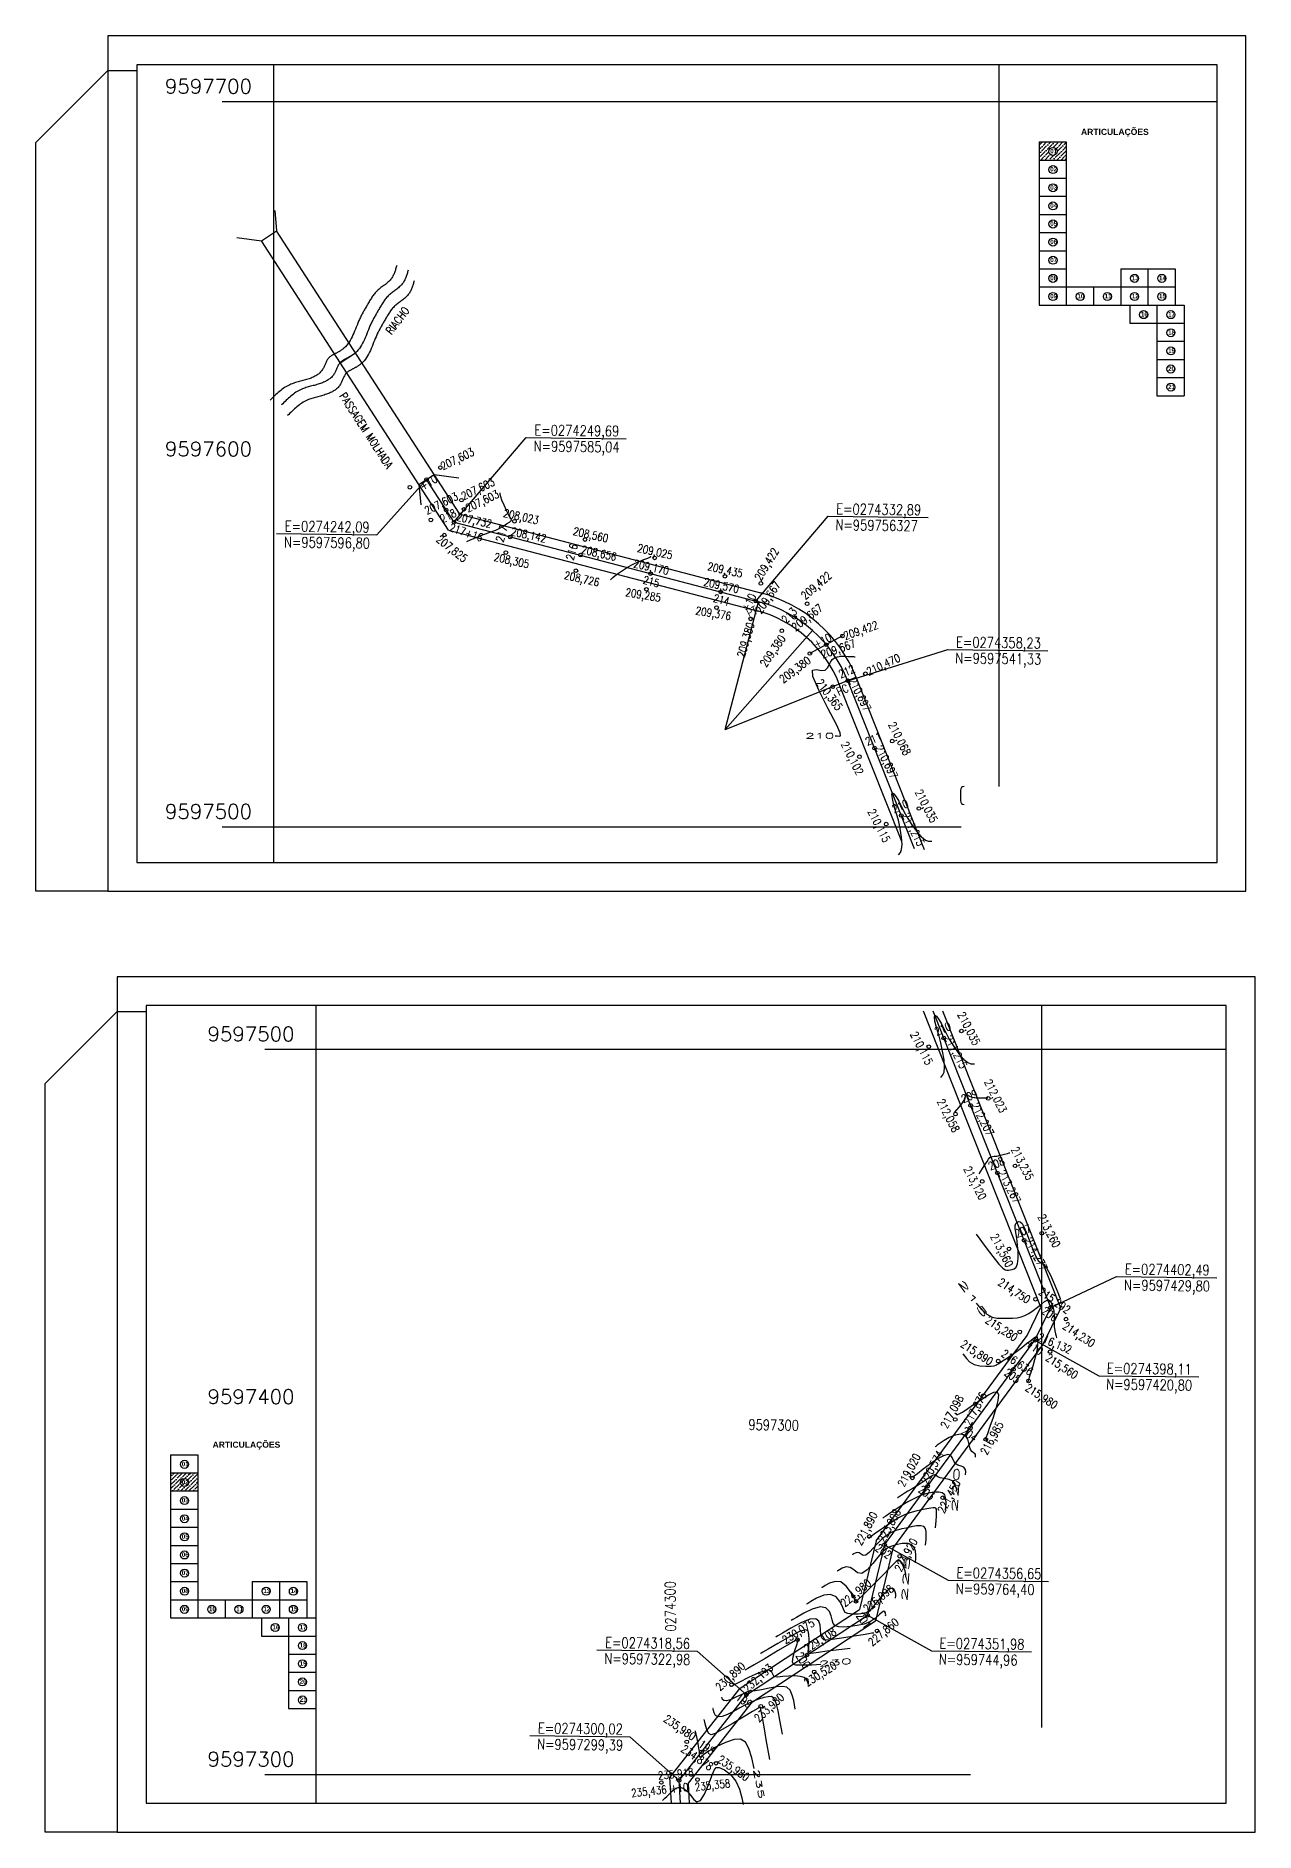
# Model space of a CAD drawing. Header units: millimetres. Extents: x 276147 to 291056, y 9594849 to 9609891.
# Drawn here: x 276147.2 to 276483.3, y 9609395.8 to 9609891.2 of the extents above; entities that cross this region are included whole.
import ezdxf
from ezdxf.enums import TextEntityAlignment as Align

# ---------------------------------------------------------------- set-up
doc = ezdxf.new("R2010")
doc.units = ezdxf.units.MM
doc.header["$LTSCALE"] = 10
doc.linetypes.add('ACAD_ISO02W100', pattern=[15, 12, -3])
doc.linetypes.add('CONTINUO', pattern=[0])
for name, color, linetype in [('2000-Top_malha_coord', 2, 'Continuous'), ('500-dim1', 6, 'Continuous'), ('CERC02', 3, 'Continuous'), ('Curvas mestras', 30, 'Continuous'), ('Curvas simples', 9, 'Continuous'), ('Curvas texto', 2, 'Continuous'), ('LINHA02', 8, 'Continuous'), ('TEXTO', 3, 'Continuous'), ('TEXTO-PAPEL', 7, 'Continuous'), ('TEXTO02', 3, 'Continuous'), ('Top_malha_coord', 8, 'Continuous')]:
    doc.layers.add(name, color=color, linetype=linetype)
doc.styles.add('r80', font='romans.shx')
doc.styles.add('ROMANS', font='romans.shx', dxfattribs={"width": 0.8, "height": 4})
doc.styles.add('SIMPLEX', font='simplex', dxfattribs={"height": 0.2})
doc.styles.add('T7', font='arial.ttf')

msp = doc.modelspace()

# ---------------------------------------------------------------- hatches: boundary and pattern name
at = {"layer": 'Top_malha_coord'}
h = msp.add_hatch(dxfattribs=at)
h.set_pattern_fill('ANSI36', color=8, scale=0.25)
h.set_pattern_definition([(45, (210983.36894, 7210202.8428), (0.42094950568, 1.5434815208), [1.984375, -0.396875, 0, -0.396875])])
h.paths.add_polyline_path([(276431.28, 9609861.97), (276423.78, 9609861.97), (276423.78, 9609856.97), (276431.28, 9609856.97)])
h.paths.add_polyline_path([(276426.5, 9609859.33, -1), (276428.72, 9609859.33, -1)], flags=16)
h = msp.add_hatch(dxfattribs=at)
h.set_pattern_fill('ANSI36', color=8, scale=0.25)
h.set_pattern_definition([(45, (15662.7059, 10875.3507), (0.420949505675, 1.54348152081), [1.984375, -0.396875, 0, -0.396875])])
h.paths.add_polyline_path([(276191.85, 9609494.9), (276184.35, 9609494.9), (276184.35, 9609489.9), (276191.85, 9609489.9)])
h.paths.add_polyline_path([(276187.07, 9609492.25, -1), (276189.29, 9609492.25, -1)], flags=0)
h.paths.add_polyline_path([(276187.04, 9609491.06), (276189.54, 9609491.06), (276189.54, 9609493.57), (276187.04, 9609493.57)], flags=24)

# ---------------------------------------------------------------- linework, layer by layer
at = {"layer": '500-dim1', "ltscale": 0.1}
for points in [[(276167.06, 9609655.31), (276480.78, 9609655.31), (276480.78, 9609891.2), (276167.06, 9609891.2)], [(276175, 9609663.25), (276472.84, 9609663.25), (276472.84, 9609883.25), (276175, 9609883.25)], [(276169.6, 9609395.83), (276483.32, 9609395.83), (276483.32, 9609631.71), (276169.6, 9609631.71)], [(276177.55, 9609403.77), (276475.38, 9609403.77), (276475.38, 9609623.77), (276177.55, 9609623.77)]]:
    msp.add_lwpolyline(points, close=True, dxfattribs=at)
for points in [[(276167.06, 9609655.31), (276147.2, 9609655.31), (276147.2, 9609861.81), (276167.06, 9609881.67), (276175, 9609881.67)], [(276169.6, 9609395.83), (276149.75, 9609395.83), (276149.75, 9609602.32), (276169.6, 9609622.18), (276177.55, 9609622.18)]]:
    msp.add_lwpolyline(points, dxfattribs=at)
at = {"layer": 'CERC02'}
msp.add_line((276402.1, 9609683.17), (276402.1, 9609680.24), dxfattribs=at)
for centre, start, end in [((276403.09, 9609683.17), 90, 180), ((276403.09, 9609680.24), 180, 270)]:
    msp.add_arc(centre, 0.99, start, end, dxfattribs=at)
at = {"layer": 'Curvas mestras', "linetype": 'CONTINUO'}
for points in [[(276367.6, 9609698.17, 210), (276368.1, 9609698.16, 210), (276368.63, 9609698.11, 210), (276369.04, 9609698.15, 210), (276368.94, 9609698.96, 210), (276367.88, 9609701.32, 210), (276365.65, 9609705.62, 210), (276363.13, 9609710.61, 210), (276361.43, 9609714.57, 210), (276361.35, 9609716.29, 210), (276362.41, 9609716.44, 210), (276363.77, 9609716.14, 210), (276364.78, 9609716.3, 210), (276365.44, 9609716.91, 210), (276365.89, 9609717.72, 210), (276366.3, 9609718.52, 210), (276366.76, 9609719.21, 210), (276367.37, 9609719.72, 210), (276368.19, 9609719.99, 210), (276369.16, 9609720.1, 210), (276370.17, 9609720.1, 210), (276371.14, 9609720.07, 210), (276371.98, 9609720.03, 210), (276372.59, 9609720, 210), (276372.93, 9609719.98, 210), (276373.05, 9609719.98, 210), (276373.07, 9609719.98, 210)], [(276406.45, 9609541.7, 215), (276407.83, 9609540.05, 215), (276409.35, 9609538.64, 215), (276410.82, 9609537.86, 215), (276412.26, 9609537.57, 215), (276413.67, 9609537.53, 215), (276415.08, 9609537.53, 215), (276416.45, 9609537.57, 215), (276417.71, 9609537.68, 215), (276418.83, 9609537.91, 215), (276419.87, 9609538.3, 215), (276420.96, 9609538.89, 215), (276422.13, 9609539.68, 215), (276423.32, 9609540.59, 215), (276424.4, 9609541.46, 215), (276425.28, 9609542.17, 215), (276425.99, 9609542.56, 215), (276426.59, 9609542.49, 215), (276427.12, 9609541.86, 215), (276427.56, 9609540.79, 215), (276427.84, 9609539.46, 215), (276427.93, 9609538.01, 215), (276427.93, 9609536.58, 215), (276427.96, 9609535.24, 215), (276428.1, 9609534.1, 215), (276428.31, 9609533.2, 215), (276428.5, 9609532.57, 215), (276428.61, 9609532.24, 215), (276428.65, 9609532.11, 215), (276428.66, 9609532.1, 215)], [(276400.82, 9609490.91, 220), (276400.66, 9609491.84, 220), (276400.09, 9609492.63, 220), (276398.97, 9609493.08, 220), (276397.64, 9609493.3, 220), (276396.49, 9609493.48, 220), (276395.83, 9609493.77, 220), (276395.53, 9609494.09, 220), (276395.34, 9609494.33, 220), (276395.05, 9609494.39, 220), (276394.62, 9609494.26, 220), (276394.02, 9609493.93, 220), (276393.26, 9609493.41, 220), (276392.33, 9609492.75, 220), (276391.24, 9609492.02, 220), (276390.01, 9609491.26, 220), (276388.74, 9609490.52, 220), (276387.55, 9609489.82, 220), (276386.54, 9609489.18, 220), (276385.74, 9609488.66, 220), (276385.2, 9609488.28, 220), (276384.9, 9609488.07, 220), (276384.8, 9609488, 220), (276384.78, 9609487.99, 220)], [(276387.04, 9609466.16, 225), (276387, 9609466.93, 225), (276386.81, 9609467.88, 225), (276386.41, 9609468.94, 225), (276385.91, 9609469.93, 225), (276385.44, 9609470.65, 225), (276385.05, 9609470.89, 225), (276384.36, 9609470.42, 225), (276382.92, 9609468.99, 225), (276380.48, 9609466.53, 225), (276377.64, 9609463.69, 225), (276375.23, 9609461.28, 225), (276373.87, 9609459.94, 225), (276373.35, 9609459.45, 225), (276373.25, 9609459.38, 225), (276373.21, 9609459.43, 225), (276373.04, 9609459.75, 225), (276372.6, 9609460.59, 225), (276371.77, 9609462.07, 225), (276370.59, 9609463.69, 225), (276369.14, 9609464.8, 225), (276367.53, 9609464.94, 225), (276365.98, 9609464.44, 225), (276364.79, 9609463.79, 225), (276364.13, 9609463.4, 225), (276363.89, 9609463.25, 225), (276363.85, 9609463.23, 225)], [(276363.58, 9609442.02, 230), (276362.41, 9609441.92, 230), (276361.13, 9609441.85, 230), (276359.88, 9609441.86, 230), (276358.71, 9609441.9, 230), (276357.63, 9609441.9, 230), (276356.7, 9609441.86, 230), (276356.03, 9609442.03, 230), (276355.77, 9609442.74, 230), (276355.98, 9609444.16, 230), (276356.46, 9609445.9, 230), (276356.95, 9609447.44, 230), (276357.24, 9609448.37, 230), (276357.35, 9609448.8, 230), (276357.36, 9609448.96, 230), (276357.26, 9609448.98, 230), (276356.62, 9609448.66, 230), (276354.9, 9609447.67, 230), (276351.84, 9609445.87, 230), (276348.24, 9609443.74, 230), (276345.18, 9609441.93, 230), (276343.47, 9609440.92, 230), (276342.84, 9609440.55, 230), (276342.75, 9609440.5, 230)], [(276345.21, 9609413.32, 235), (276344.57, 9609416.26, 235), (276343.77, 9609418.92, 235), (276342.8, 9609420.66, 235), (276341.5, 9609421.44, 235), (276339.69, 9609421.35, 235), (276337.29, 9609420.54, 235), (276334.75, 9609419.34, 235), (276332.64, 9609418.13, 235), (276331.36, 9609417.23, 235), (276330.74, 9609416.67, 235), (276330.48, 9609416.42, 235), (276330.31, 9609416.46, 235), (276330.18, 9609416.69, 235), (276330.11, 9609417.04, 235), (276330.11, 9609417.45, 235), (276330.11, 9609418.04, 235), (276330.01, 9609418.95, 235), (276329.78, 9609420.25, 235), (276329.49, 9609421.67, 235), (276329.23, 9609422.83, 235), (276329.08, 9609423.48, 235), (276329.03, 9609423.72, 235), (276329.02, 9609423.75, 235)]]:
    msp.add_polyline3d(points, dxfattribs=at)
at = {"layer": 'Curvas simples', "linetype": 'CONTINUO'}
for points in [[(276265.99, 9609751.79, 208), (276267.21, 9609752.32, 208), (276268.14, 9609752.71, 208), (276269.21, 9609753.15, 208), (276270.32, 9609753.58, 208), (276271.39, 9609753.98, 208), (276272.36, 9609754.32, 208), (276273.21, 9609754.61, 208), (276274.01, 9609754.92, 208), (276274.9, 9609755.35, 208), (276275.92, 9609755.94, 208), (276276.94, 9609756.59, 208), (276277.74, 9609757.13, 208), (276278.17, 9609757.45, 208), (276278.31, 9609757.62, 208), (276278.29, 9609757.72, 208), (276278.2, 9609757.87, 208), (276278, 9609758.25, 208), (276277.6, 9609759.03, 208), (276276.98, 9609760.31, 208), (276276.28, 9609761.81, 208), (276275.69, 9609763.17, 208), (276275.36, 9609764.11, 208), (276275.23, 9609764.68, 208), (276275.2, 9609764.98, 208), (276275.19, 9609765.13, 208), (276275.19, 9609765.19, 208), (276275.19, 9609765.2, 208)], [(276305.61, 9609741.2, 209), (276306.25, 9609741.83, 209), (276306.8, 9609742.31, 209), (276307.5, 9609742.87, 209), (276308.33, 9609743.43, 209), (276309.19, 9609743.97, 209), (276309.99, 9609744.46, 209), (276310.65, 9609744.87, 209), (276311.34, 9609745.26, 209), (276312.24, 9609745.7, 209), (276313.48, 9609746.22, 209), (276314.81, 9609746.76, 209), (276315.89, 9609747.2, 209), (276316.49, 9609747.47, 209), (276316.71, 9609747.59, 209), (276316.74, 9609747.64, 209), (276316.74, 9609747.66, 209), (276316.74, 9609747.67, 209), (276316.74, 9609747.67, 209)], [(276384.99, 9609665.35, 211), (276385.55, 9609666.01, 211), (276385.86, 9609666.78, 211), (276385.99, 9609668.15, 211), (276385.84, 9609670.2, 211), (276385.46, 9609672.59, 211), (276384.99, 9609674.87, 211), (276384.5, 9609676.68, 211), (276384.05, 9609678.14, 211), (276383.65, 9609679.49, 211), (276383.32, 9609680.85, 211), (276383.17, 9609681.97, 211), (276383.29, 9609682.5, 211), (276383.74, 9609682.2, 211), (276384.4, 9609681.3, 211), (276385.1, 9609680.1, 211), (276385.72, 9609678.87, 211), (276386.39, 9609677.51, 211), (276387.29, 9609675.87, 211), (276388.53, 9609673.88, 211), (276389.96, 9609671.87, 211), (276391.33, 9609670.28, 211), (276392.44, 9609669.41, 211), (276393.27, 9609669.11, 211), (276393.82, 9609669.08, 211), (276394.11, 9609669.09, 211), (276394.22, 9609669.09, 211), (276394.23, 9609669.09, 211)], [(276396.72, 9609603.98, 211), (276397.28, 9609604.64, 211), (276397.59, 9609605.41, 211), (276397.72, 9609606.78, 211), (276397.57, 9609608.83, 211), (276397.19, 9609611.22, 211), (276396.71, 9609613.5, 211), (276396.23, 9609615.31, 211), (276395.78, 9609616.77, 211), (276395.38, 9609618.12, 211), (276395.05, 9609619.48, 211), (276394.9, 9609620.6, 211), (276395.02, 9609621.13, 211), (276395.47, 9609620.83, 211), (276396.13, 9609619.93, 211), (276396.83, 9609618.73, 211), (276397.45, 9609617.5, 211), (276398.12, 9609616.14, 211), (276399.02, 9609614.5, 211), (276400.26, 9609612.51, 211), (276401.69, 9609610.5, 211), (276403.06, 9609608.91, 211), (276404.17, 9609608.04, 211), (276405, 9609607.74, 211), (276405.55, 9609607.71, 211), (276405.84, 9609607.72, 211), (276405.95, 9609607.72, 211), (276405.96, 9609607.72, 211)], [(276400.51, 9609594.41, 212), (276401.73, 9609595.71, 212), (276402.51, 9609596.66, 212), (276403.14, 9609597.65, 212), (276403.44, 9609598.51, 212), (276403.54, 9609599.14, 212), (276403.63, 9609599.41, 212), (276403.88, 9609599.28, 212), (276404.41, 9609598.91, 212), (276405.27, 9609598.54, 212), (276406.47, 9609598.35, 212), (276407.77, 9609598.32, 212), (276408.84, 9609598.34, 212), (276409.43, 9609598.36, 212), (276409.64, 9609598.37, 212), (276409.67, 9609598.37, 212)], [(276407.28, 9609577.36, 213), (276408.2, 9609578.82, 213), (276408.83, 9609579.83, 213), (276409.42, 9609580.76, 213), (276409.86, 9609581.45, 213), (276410.19, 9609581.87, 213), (276410.51, 9609582.1, 213), (276410.89, 9609582.17, 213), (276411.42, 9609582.2, 213), (276412.17, 9609582.28, 213), (276413.16, 9609582.48, 213), (276414.2, 9609582.75, 213), (276415.04, 9609582.98, 213), (276415.51, 9609583.12, 213), (276415.68, 9609583.16, 213), (276415.71, 9609583.17, 213)], [(276406.46, 9609560.74, 214), (276409.18, 9609557, 214), (276411, 9609554.56, 214), (276412.66, 9609552.48, 214), (276413.78, 9609551.31, 214), (276414.46, 9609550.89, 214), (276414.93, 9609550.83, 214), (276415.37, 9609550.83, 214), (276415.83, 9609550.86, 214), (276416.35, 9609550.94, 214), (276416.91, 9609551.13, 214), (276417.44, 9609551.59, 214), (276417.84, 9609552.51, 214), (276418.03, 9609554.01, 214), (276418.03, 9609555.88, 214), (276417.87, 9609557.83, 214), (276417.61, 9609559.62, 214), (276417.35, 9609561.15, 214), (276417.19, 9609562.34, 214), (276417.22, 9609563.16, 214), (276417.41, 9609563.68, 214), (276417.72, 9609564.01, 214), (276418.1, 9609564.2, 214), (276418.55, 9609564.12, 214), (276419.08, 9609563.63, 214), (276419.67, 9609562.59, 214), (276420.34, 9609561.05, 214), (276421.08, 9609559.13, 214), (276421.9, 9609556.95, 214), (276422.73, 9609554.92, 214), (276423.51, 9609553.47, 214), (276424.22, 9609552.84, 214), (276424.95, 9609552.44, 214), (276425.83, 9609551.48, 214), (276426.91, 9609549.44, 214), (276428.02, 9609546.89, 214), (276428.91, 9609544.68, 214), (276429.4, 9609543.44, 214), (276429.58, 9609542.98, 214), (276429.61, 9609542.92, 214)], [(276402.73, 9609527.73, 216), (276403.72, 9609526.4, 216), (276404.62, 9609525.54, 216), (276405.87, 9609524.81, 216), (276407.47, 9609524.4, 216), (276409.13, 9609524.28, 216), (276410.52, 9609524.32, 216), (276411.39, 9609524.42, 216), (276411.86, 9609524.56, 216), (276412.16, 9609524.74, 216), (276412.48, 9609524.95, 216), (276412.96, 9609525.26, 216), (276413.69, 9609525.75, 216), (276414.77, 9609526.46, 216), (276416.09, 9609527.36, 216), (276417.54, 9609528.39, 216), (276419, 9609529.48, 216), (276420.34, 9609530.53, 216), (276421.46, 9609531.41, 216), (276422.27, 9609532.05, 216), (276422.79, 9609532.42, 216), (276423.08, 9609532.54, 216), (276423.22, 9609532.45, 216), (276423.27, 9609532.2, 216), (276423.31, 9609531.86, 216), (276423.37, 9609531.47, 216), (276423.42, 9609530.96, 216), (276423.38, 9609530.19, 216), (276423.22, 9609529.09, 216), (276422.93, 9609527.69, 216), (276422.52, 9609526.05, 216), (276422.01, 9609524.28, 216), (276421.49, 9609522.61, 216), (276421.08, 9609521.3, 216), (276420.84, 9609520.56, 216), (276420.75, 9609520.23, 216), (276420.72, 9609520.12, 216), (276420.7, 9609520.06, 216), (276420.68, 9609520, 216), (276420.67, 9609519.96, 216), (276420.66, 9609519.94, 216), (276420.66, 9609519.93, 216), (276420.66, 9609519.93, 216)], [(276400.86, 9609511.22, 217), (276400.95, 9609511.1, 217), (276401.03, 9609511.03, 217), (276401.14, 9609510.96, 217), (276401.32, 9609510.95, 217), (276401.75, 9609511.14, 217), (276402.64, 9609511.66, 217), (276404.13, 9609512.63, 217), (276406, 9609513.89, 217), (276407.97, 9609515.22, 217), (276409.79, 9609516.4, 217), (276411.27, 9609517.16, 217), (276412.24, 9609517.24, 217), (276412.6, 9609516.44, 217), (276412.44, 9609514.85, 217), (276411.88, 9609512.67, 217), (276411.08, 9609510.13, 217), (276410.22, 9609507.64, 217), (276409.53, 9609505.69, 217), (276409.14, 9609504.6, 217), (276409, 9609504.18, 217), (276408.98, 9609504.1, 217), (276408.99, 9609504.09, 217), (276409, 9609504.08, 217), (276409, 9609504.08, 217), (276409, 9609504.08, 217), (276409.01, 9609504.07, 217), (276409.01, 9609504.07, 217), (276409.01, 9609504.07, 217), (276409.01, 9609504.07, 217), (276409.01, 9609504.07, 217)], [(276406.25, 9609499.21, 218), (276406.28, 9609499.69, 218), (276406.22, 9609500, 218), (276406.03, 9609500.26, 218), (276405.65, 9609500.45, 218), (276405.2, 9609500.77, 218), (276404.79, 9609501.49, 218), (276404.5, 9609502.76, 218), (276404.13, 9609504.18, 218), (276403.41, 9609505.26, 218), (276402.19, 9609505.59, 218), (276400.63, 9609505.3, 218), (276399.03, 9609504.65, 218), (276397.62, 9609503.86, 218), (276396.49, 9609503.1, 218), (276395.71, 9609502.51, 218), (276395.29, 9609502.18, 218), (276395.14, 9609502.06, 218), (276395.11, 9609502.04, 218)], [(276403.5, 9609494.35, 219), (276403.55, 9609495.3, 219), (276403.44, 9609495.92, 219), (276403.06, 9609496.45, 219), (276402.31, 9609496.77, 219), (276401.42, 9609497.04, 219), (276400.64, 9609497.49, 219), (276400.16, 9609498.26, 219), (276399.83, 9609499.13, 219), (276399.38, 9609499.79, 219), (276398.59, 9609499.97, 219), (276397.41, 9609499.61, 219), (276395.8, 9609498.73, 219), (276393.82, 9609497.37, 219), (276391.81, 9609495.88, 219), (276390.21, 9609494.64, 219), (276389.32, 9609493.95, 219), (276389, 9609493.7, 219), (276388.95, 9609493.66, 219)], [(276397.99, 9609484.63, 221), (276398.12, 9609486.52, 221), (276398.08, 9609487.76, 221), (276397.77, 9609488.81, 221), (276397.09, 9609489.4, 221), (276396.13, 9609489.59, 221), (276395.01, 9609489.55, 221), (276393.83, 9609489.41, 221), (276392.55, 9609489.13, 221), (276391.09, 9609488.63, 221), (276389.42, 9609487.87, 221), (276387.62, 9609486.91, 221), (276385.79, 9609485.82, 221), (276384.06, 9609484.71, 221), (276382.58, 9609483.71, 221), (276381.49, 9609482.96, 221), (276380.9, 9609482.55, 221), (276380.69, 9609482.4, 221), (276380.66, 9609482.37, 221)], [(276395.24, 9609479.77, 222), (276395.39, 9609481.7, 222), (276395.48, 9609482.98, 222), (276395.52, 9609484.12, 222), (276395.49, 9609484.84, 222), (276395.35, 9609485.19, 222), (276395.07, 9609485.29, 222), (276394.6, 9609485.26, 222), (276393.89, 9609485.13, 222), (276392.83, 9609484.93, 222), (276391.4, 9609484.67, 222), (276389.76, 9609484.33, 222), (276388.12, 9609483.89, 222), (276386.63, 9609483.32, 222), (276385.17, 9609482.57, 222), (276383.55, 9609481.57, 222), (276381.67, 9609480.33, 222), (276379.8, 9609479.03, 222), (276378.3, 9609477.96, 222), (276377.42, 9609477.29, 222), (276377.03, 9609476.97, 222), (276376.89, 9609476.87, 222), (276376.82, 9609476.86, 222), (276376.76, 9609476.89, 222), (276376.7, 9609476.93, 222), (276376.65, 9609476.94, 222), (276376.59, 9609476.92, 222), (276376.55, 9609476.9, 222), (276376.53, 9609476.88, 222), (276376.52, 9609476.88, 222), (276376.52, 9609476.88, 222)], [(276392.48, 9609474.92, 223), (276392.6, 9609476.52, 223), (276392.65, 9609477.64, 223), (276392.61, 9609478.72, 223), (276392.43, 9609479.56, 223), (276391.99, 9609480.1, 223), (276391.19, 9609480.33, 223), (276389.96, 9609480.25, 223), (276388.52, 9609479.98, 223), (276387.12, 9609479.66, 223), (276385.96, 9609479.42, 223), (276385.04, 9609479.22, 223), (276384.28, 9609479.02, 223), (276383.61, 9609478.76, 223), (276382.96, 9609478.42, 223), (276382.23, 9609477.98, 223), (276381.37, 9609477.39, 223), (276380.38, 9609476.6, 223), (276379.29, 9609475.55, 223), (276378.14, 9609474.24, 223), (276377.02, 9609473, 223), (276376.05, 9609472.22, 223), (276375.32, 9609472.15, 223), (276374.73, 9609472.51, 223), (276374.19, 9609472.88, 223), (276373.61, 9609472.94, 223), (276373.06, 9609472.76, 223), (276372.63, 9609472.53, 223), (276372.39, 9609472.39, 223), (276372.31, 9609472.34, 223), (276372.3, 9609472.33, 223)], [(276389.73, 9609470.06, 224), (276389.82, 9609471.34, 224), (276389.82, 9609472.29, 224), (276389.7, 9609473.32, 224), (276389.38, 9609474.28, 224), (276388.73, 9609475.04, 224), (276387.65, 9609475.45, 224), (276386.07, 9609475.41, 224), (276384.29, 9609475.03, 224), (276382.66, 9609474.47, 224), (276381.43, 9609473.81, 224), (276380.41, 9609472.92, 224), (276379.32, 9609471.62, 224), (276377.93, 9609469.86, 224), (276376.39, 9609468.17, 224), (276374.93, 9609467.18, 224), (276373.73, 9609467.33, 224), (276372.69, 9609468.12, 224), (276371.67, 9609468.84, 224), (276370.57, 9609468.94, 224), (276369.52, 9609468.6, 224), (276368.71, 9609468.16, 224), (276368.26, 9609467.89, 224), (276368.1, 9609467.79, 224), (276368.08, 9609467.78, 224)], [(276384.22, 9609460.34, 226), (276384.26, 9609460.97, 226), (276384.24, 9609461.47, 226), (276384.11, 9609462.09, 226), (276383.82, 9609462.73, 226), (276383.25, 9609463.07, 226), (276382.3, 9609462.72, 226), (276380.92, 9609461.45, 226), (276379.38, 9609459.69, 226), (276378.03, 9609458.04, 226), (276377.1, 9609456.96, 226), (276376.33, 9609456.38, 226), (276375.34, 9609456.1, 226), (276373.91, 9609455.96, 226), (276372.33, 9609455.94, 226), (276371.02, 9609456.08, 226), (276370.29, 9609456.41, 226), (276369.91, 9609457.03, 226), (276369.54, 9609458.03, 226), (276368.86, 9609459.38, 226), (276367.8, 9609460.68, 226), (276366.29, 9609461.38, 226), (276364.39, 9609461.13, 226), (276362.43, 9609460.3, 226), (276360.86, 9609459.41, 226), (276360, 9609458.9, 226), (276359.68, 9609458.71, 226), (276359.63, 9609458.69, 226)], [(276378.18, 9609450.71, 228), (276377.64, 9609450.64, 228), (276376.86, 9609450.52, 228), (276375.31, 9609450.27, 228), (276372.84, 9609449.86, 228), (276369.96, 9609449.39, 228), (276367.35, 9609448.99, 228), (276365.53, 9609448.78, 228), (276364.45, 9609448.88, 228), (276363.88, 9609449.39, 228), (276363.64, 9609450.35, 228), (276363.54, 9609451.6, 228), (276363.41, 9609452.9, 228), (276363.05, 9609454.01, 228), (276362.21, 9609454.64, 228), (276360.6, 9609454.52, 228), (276358.11, 9609453.5, 228), (276355.33, 9609452.02, 228), (276353.02, 9609450.67, 228), (276351.73, 9609449.91, 228), (276351.26, 9609449.63, 228), (276351.19, 9609449.59, 228)], [(276381.46, 9609455.48, 227), (276381.48, 9609455.77, 227), (276381.47, 9609456, 227), (276381.42, 9609456.29, 227), (276381.28, 9609456.58, 227), (276381, 9609456.72, 227), (276380.51, 9609456.5, 227), (276379.75, 9609455.8, 227), (276378.69, 9609454.83, 227), (276377.29, 9609453.89, 227), (276375.56, 9609453.2, 227), (276373.66, 9609452.76, 227), (276371.75, 9609452.49, 227), (276369.99, 9609452.36, 227), (276368.54, 9609452.41, 227), (276367.52, 9609452.73, 227), (276366.98, 9609453.38, 227), (276366.73, 9609454.32, 227), (276366.47, 9609455.46, 227), (276365.96, 9609456.7, 227), (276365, 9609457.66, 227), (276363.45, 9609457.95, 227), (276361.25, 9609457.31, 227), (276358.88, 9609456.16, 227), (276356.94, 9609455.04, 227), (276355.87, 9609454.41, 227), (276355.47, 9609454.17, 227), (276355.41, 9609454.14, 227)], [(276371.67, 9609446.46, 229), (276367.82, 9609445.99, 229), (276365.25, 9609445.68, 229), (276362.98, 9609445.39, 229), (276361.56, 9609445.21, 229), (276360.84, 9609445.11, 229), (276360.52, 9609445.06, 229), (276360.35, 9609445.08, 229), (276360.26, 9609445.33, 229), (276360.25, 9609446.04, 229), (276360.3, 9609447.32, 229), (276360.36, 9609448.89, 229), (276360.34, 9609450.34, 229), (276360.15, 9609451.32, 229), (276359.41, 9609451.63, 229), (276357.75, 9609451.1, 229), (276354.97, 9609449.69, 229), (276351.79, 9609447.88, 229), (276349.1, 9609446.3, 229), (276347.6, 9609445.42, 229), (276347.05, 9609445.09, 229), (276346.97, 9609445.04, 229)], [(276360.08, 9609436.67, 231), (276359.92, 9609437.43, 231), (276359.62, 9609437.95, 231), (276358.97, 9609438.43, 231), (276357.87, 9609438.76, 231), (276356.42, 9609438.91, 231), (276354.77, 9609438.87, 231), (276353.09, 9609438.69, 231), (276351.64, 9609438.58, 231), (276350.66, 9609438.83, 231), (276350.28, 9609439.55, 231), (276349.9, 9609440.31, 231), (276348.81, 9609440.5, 231), (276346.53, 9609439.74, 231), (276343.69, 9609438.43, 231), (276341.19, 9609437.17, 231), (276339.7, 9609436.41, 231), (276339.05, 9609436.09, 231), (276338.86, 9609436.01, 231), (276338.78, 9609436.02, 231), (276338.75, 9609436.05, 231), (276338.73, 9609436.08, 231), (276338.73, 9609436.1, 231), (276338.73, 9609436.11, 231), (276338.73, 9609436.11, 231)], [(276356.56, 9609429.74, 232), (276356.13, 9609432.08, 232), (276355.72, 9609433.63, 232), (276355.11, 9609434.96, 232), (276354.25, 9609435.75, 232), (276353.05, 9609436.01, 232), (276351.41, 9609435.89, 232), (276349.33, 9609435.53, 232), (276347.2, 9609435.1, 232), (276345.51, 9609434.78, 232), (276344.6, 9609434.69, 232), (276344.22, 9609434.74, 232), (276344, 9609434.76, 232), (276343.6, 9609434.62, 232), (276342.89, 9609434.29, 232), (276341.82, 9609433.77, 232), (276340.38, 9609433.08, 232), (276338.86, 9609432.43, 232), (276337.59, 9609432.04, 232), (276336.83, 9609432.08, 232), (276336.48, 9609432.39, 232), (276336.37, 9609432.73, 232), (276336.32, 9609432.93, 232), (276336.3, 9609433.01, 232), (276336.3, 9609433.02, 232)], [(276349.52, 9609415.88, 234), (276348.56, 9609421.32, 234), (276347.94, 9609424.89, 234), (276347.4, 9609427.92, 234), (276347.09, 9609429.62, 234), (276346.95, 9609430.25, 234), (276346.89, 9609430.34, 234), (276346.76, 9609430.27, 234), (276346.19, 9609429.93, 234), (276344.74, 9609429.06, 234), (276342.19, 9609427.54, 234), (276339.14, 9609425.72, 234), (276336.38, 9609424.09, 234), (276334.51, 9609423.05, 234), (276333.4, 9609422.69, 234), (276332.73, 9609422.99, 234), (276332.24, 9609423.88, 234), (276331.87, 9609425.03, 234), (276331.63, 9609426.03, 234), (276331.5, 9609426.6, 234), (276331.45, 9609426.81, 234), (276331.45, 9609426.84, 234)], [(276353.04, 9609422.81, 233), (276352.34, 9609426.73, 233), (276351.82, 9609429.3, 233), (276351.25, 9609431.5, 233), (276350.67, 9609432.74, 233), (276349.99, 9609433.18, 233), (276349.09, 9609433.15, 233), (276347.87, 9609432.91, 233), (276346.39, 9609432.5, 233), (276344.74, 9609431.87, 233), (276343, 9609431.03, 233), (276341.23, 9609430.07, 233), (276339.49, 9609429.1, 233), (276337.84, 9609428.25, 233), (276336.4, 9609427.69, 233), (276335.28, 9609427.57, 233), (276334.57, 9609428, 233), (276334.18, 9609428.71, 233), (276334, 9609429.38, 233), (276333.91, 9609429.77, 233), (276333.88, 9609429.91, 233), (276333.87, 9609429.93, 233)], [(276319.94, 9609404.57, 236), (276320.61, 9609405.14, 236), (276321.16, 9609405.64, 236), (276321.87, 9609406.33, 236), (276322.7, 9609407.17, 236), (276323.64, 9609407.9, 236), (276324.64, 9609408.23, 236), (276325.68, 9609407.95, 236), (276326.71, 9609407.15, 236), (276327.67, 9609406.03, 236), (276328.56, 9609404.85, 236), (276329.44, 9609404.14, 236), (276330.4, 9609404.5, 236), (276331.51, 9609406.29, 236), (276332.61, 9609408.86, 236), (276333.53, 9609411.32, 236), (276334.15, 9609412.93, 236), (276334.74, 9609413.66, 236), (276335.62, 9609413.64, 236), (276337.02, 9609412.97, 236), (276338.66, 9609411.72, 236), (276340.16, 9609409.9, 236), (276341.22, 9609407.62, 236), (276341.86, 9609405.31, 236), (276342.22, 9609403.47, 236)]]:
    msp.add_polyline3d(points, dxfattribs=at)
at = {"layer": 'LINHA02'}
for p, q in [((276262.46, 9609757.06), (276282.37, 9609780.45)), ((276282.37, 9609780.45), (276309.97, 9609780.11)), ((276241.15, 9609753.62), (276254.88, 9609768.84)), ((276345.68, 9609735.31), (276365.59, 9609758.71)), ((276365.59, 9609758.71), (276393.19, 9609758.36)), ((276213.55, 9609753.96), (276241.15, 9609753.62)), ((276371.02, 9609713.37), (276398.61, 9609721.97)), ((276398.61, 9609721.97), (276426.2, 9609721.63)), ((276427.01, 9609540.46), (276445.14, 9609549.06)), ((276445.14, 9609549.06), (276472.74, 9609548.72)), ((276422.63, 9609531.47), (276440.21, 9609521.7)), ((276440.21, 9609521.7), (276467.81, 9609521.35)), ((276381.17, 9609475.07), (276398.75, 9609465.3)), ((276398.75, 9609465.3), (276426.35, 9609464.95)), ((276376.5, 9609455.63), (276394.07, 9609445.85)), ((276301.87, 9609446.05), (276329.47, 9609445.71)), ((276329.47, 9609445.71), (276343.07, 9609433.65)), ((276394.07, 9609445.85), (276421.67, 9609445.51)), ((276283.34, 9609422.46), (276310.94, 9609422.12)), ((276310.94, 9609422.12), (276324.54, 9609410.06))]:
    msp.add_line(p, q, dxfattribs=at)
at = {"layer": 'TEXTO-PAPEL', "color": 4, "linetype": 'ACAD_ISO02W100'}
for p, q in [((276213.08, 9609843.02), (276213.57, 9609837.4)), ((276202.6, 9609835.56), (276209.37, 9609834.68)), ((276256.98, 9609770.2), (276213.57, 9609837.4)), ((276252.78, 9609767.49), (276209.37, 9609834.68)), ((276252.78, 9609767.49), (276253.28, 9609761.86)), ((276256.98, 9609770.2), (276263.76, 9609769.32))]:
    msp.add_line(p, q, dxfattribs=at)
at = {"layer": 'TEXTO-PAPEL', "color": 7, "linetype": 'Continuous'}
for p, q in [((276209.37, 9609834.68), (276213.57, 9609837.4)), ((276231.08, 9609801.08), (276235.28, 9609803.8)), ((276252.78, 9609767.49), (276256.98, 9609770.2)), ((276262.48, 9609757.08), (276254.88, 9609768.84)), ((276262.48, 9609757.08), (276346.41, 9609735.15)), ((276337.2, 9609699.95), (276346.41, 9609735.16)), ((276337.2, 9609699.95), (276361.32, 9609727.2)), ((276369.58, 9609725.73), (276360.6, 9609720.87)), ((276337.2, 9609699.95), (276373.35, 9609714.3)), ((276389.41, 9609667.04), (276371.02, 9609713.37)), ((276427.01, 9609540.46), (276394.58, 9609622.21)), ((276422.63, 9609531.47), (276427.01, 9609540.46)), ((276381.17, 9609475.07), (276422.63, 9609531.47)), ((276381.17, 9609475.07), (276376.5, 9609455.63)), ((276343.07, 9609433.65), (276376.5, 9609455.63)), ((276324.54, 9609410.06), (276343.07, 9609433.65)), ((276324.94, 9609403.77), (276324.54, 9609410.06))]:
    msp.add_line(p, q, dxfattribs=at)
for centre in [(276258.7, 9609772.15), (276250.3, 9609766.73), (276254.88, 9609768.84), (276260.31, 9609760.44), (276264.51, 9609763.16), (276265.23, 9609760.64), (276256.11, 9609757.73), (276262.48, 9609757.08), (276279.13, 9609757.34), (276259.8, 9609753.54), (276277.96, 9609753.03), (276298.57, 9609752.29), (276276.78, 9609748.72), (276297.32, 9609748), (276317.78, 9609747.23), (276296.07, 9609743.71), (276316.66, 9609742.9), (276337.16, 9609742.16), (276347.08, 9609740.2), (276315.53, 9609738.58), (276336, 9609737.84), (276345.68, 9609735.31), (276334.85, 9609733.53), (276344.27, 9609730.39), (276356.35, 9609730.86), (276359.83, 9609734.58), (276352.85, 9609727.13), (276369.58, 9609725.73), (276360.6, 9609720.87), (276365.1, 9609723.31), (276366.88, 9609711.71), (276371.02, 9609713.37), (276375.9, 9609715.3), (276383.28, 9609696.71), (276374.25, 9609692.4), (276378.4, 9609694.78), (276385.78, 9609676.19), (276390.65, 9609678.12), (276381.63, 9609673.81), (276402.38, 9609616.75), (276393.36, 9609612.44), (276397.51, 9609614.82), (276409.76, 9609598.16), (276400.73, 9609593.85), (276404.88, 9609596.23), (276412.26, 9609577.64), (276417.14, 9609579.57), (276408.11, 9609575.26), (276419.64, 9609559.05), (276424.51, 9609560.98), (276415.49, 9609556.67), (276422.82, 9609542.77), (276427.01, 9609540.46), (276431.19, 9609537.3), (276418.44, 9609533.78), (276422.63, 9609531.47), (276426.82, 9609528.31), (276412.52, 9609525.72), (276416.71, 9609523.42), (276420.89, 9609520.25), (276400.67, 9609509.61), (276404.87, 9609507.3), (276409.05, 9609504.14), (276388.83, 9609493.49), (276393.02, 9609491.19), (276397.2, 9609488.02), (276376.98, 9609477.38), (276381.17, 9609475.07), (276385.35, 9609471.91), (276373.3, 9609459.45), (276376.5, 9609455.63), (276357.14, 9609448.86), (276379.1, 9609451.3), (276359.79, 9609444.64), (276361.77, 9609440), (276338.99, 9609436.45), (276343.07, 9609433.65), (276347.05, 9609430.52), (276326.64, 9609420.72), (276330.72, 9609417.93), (276334.69, 9609414.79), (276319.63, 9609409.5), (276324.54, 9609410.06), (276329.6, 9609410.3)]:
    msp.add_circle(centre, 0.5, dxfattribs=at)
msp.add_arc((276337.2, 9609699.95), 36.39, 21.6433, 75.3348, dxfattribs=at)
at = {"layer": 'TEXTO-PAPEL', "color": 4, "linetype": 'ACAD_ISO02W100'}
for points in [[(276246.68, 9609827.91), (276245.07, 9609824.1), (276241.37, 9609820.99), (276238.59, 9609817.06), (276236.4, 9609813.02), (276232.13, 9609805.09), (276230.03, 9609803.73), (276227.93, 9609802.38), (276226.22, 9609799.17), (276222.52, 9609796.63), (276217.21, 9609795.01), (276211.77, 9609790.74)], [(276249.83, 9609826.62), (276248.21, 9609822.81), (276244.51, 9609819.69), (276241.74, 9609815.77), (276239.54, 9609811.73), (276235.28, 9609803.8), (276233.18, 9609802.44), (276231.08, 9609801.08), (276229.37, 9609797.88), (276225.67, 9609795.34), (276220.35, 9609793.72), (276214.92, 9609789.45)], [(276251.49, 9609823.67), (276249.87, 9609819.86), (276246.17, 9609816.74), (276243.4, 9609812.81), (276241.2, 9609808.77), (276236.94, 9609800.84), (276234.84, 9609799.49), (276232.74, 9609798.13), (276231.03, 9609794.92), (276227.33, 9609792.38), (276222.01, 9609790.76), (276216.58, 9609786.49)]]:
    msp.add_spline(points, degree=3, dxfattribs=at)
at = {"layer": 'Top_malha_coord'}
for p, q in [((276212.77, 9609663.25), (276212.77, 9609883.25)), ((276412.77, 9609684.16), (276412.77, 9609883.25)), ((276198.59, 9609873.09), (276472.84, 9609873.09)), ((276198.59, 9609673.09), (276402.29, 9609673.09)), ((276224.5, 9609403.77), (276224.5, 9609623.77)), ((276424.5, 9609424.67), (276424.5, 9609623.77)), ((276210.32, 9609611.72), (276475.38, 9609611.72)), ((276210.32, 9609411.72), (276404.83, 9609411.72))]:
    msp.add_line(p, q, dxfattribs=at)
at = {"layer": 'Top_malha_coord', "color": 7}
for p, q in [((276423.78, 9609861.97), (276423.78, 9609816.97)), ((276423.78, 9609861.97), (276431.28, 9609861.97)), ((276431.28, 9609861.97), (276431.28, 9609816.97)), ((276423.78, 9609856.97), (276431.28, 9609856.97)), ((276423.78, 9609851.97), (276431.28, 9609851.97)), ((276423.78, 9609846.97), (276431.28, 9609846.97)), ((276423.78, 9609841.97), (276431.28, 9609841.97)), ((276423.78, 9609836.97), (276431.28, 9609836.97)), ((276423.78, 9609831.97), (276431.28, 9609831.97)), ((276423.78, 9609826.97), (276431.28, 9609826.97)), ((276446.28, 9609826.97), (276446.28, 9609816.97)), ((276446.28, 9609826.97), (276461.28, 9609826.97)), ((276453.78, 9609826.97), (276453.78, 9609816.97)), ((276461.28, 9609826.97), (276461.28, 9609816.97)), ((276423.78, 9609821.97), (276461.28, 9609821.97)), ((276438.78, 9609821.97), (276438.78, 9609816.97)), ((276423.78, 9609816.97), (276463.78, 9609816.97)), ((276448.78, 9609816.97), (276448.78, 9609811.97)), ((276456.28, 9609816.97), (276456.28, 9609791.97)), ((276463.78, 9609816.97), (276463.78, 9609791.97)), ((276448.78, 9609811.97), (276463.78, 9609811.97)), ((276456.28, 9609806.97), (276463.78, 9609806.97)), ((276456.28, 9609801.97), (276463.78, 9609801.97)), ((276456.28, 9609796.97), (276463.78, 9609796.97)), ((276456.28, 9609791.97), (276463.78, 9609791.97)), ((276184.35, 9609499.9), (276184.35, 9609454.9)), ((276184.35, 9609499.9), (276191.85, 9609499.9)), ((276191.85, 9609499.9), (276191.85, 9609454.9)), ((276184.35, 9609494.9), (276191.85, 9609494.9)), ((276184.35, 9609489.9), (276191.85, 9609489.9)), ((276184.35, 9609484.9), (276191.85, 9609484.9)), ((276184.35, 9609479.9), (276191.85, 9609479.9)), ((276184.35, 9609474.9), (276191.85, 9609474.9)), ((276184.35, 9609469.9), (276191.85, 9609469.9)), ((276184.35, 9609464.9), (276191.85, 9609464.9)), ((276206.85, 9609464.9), (276206.85, 9609454.9)), ((276206.85, 9609464.9), (276221.85, 9609464.9)), ((276214.35, 9609464.9), (276214.35, 9609454.9)), ((276221.85, 9609464.9), (276221.85, 9609454.9)), ((276184.35, 9609459.9), (276221.85, 9609459.9)), ((276199.35, 9609459.9), (276199.35, 9609454.9)), ((276184.35, 9609454.9), (276224.35, 9609454.9)), ((276209.35, 9609454.9), (276209.35, 9609449.9)), ((276216.85, 9609454.9), (276216.85, 9609429.9)), ((276224.35, 9609454.9), (276224.35, 9609429.9)), ((276209.35, 9609449.9), (276224.35, 9609449.9)), ((276216.85, 9609444.9), (276224.35, 9609444.9)), ((276216.85, 9609439.9), (276224.35, 9609439.9)), ((276216.85, 9609434.9), (276224.35, 9609434.9)), ((276216.85, 9609429.9), (276224.35, 9609429.9))]:
    msp.add_line(p, q, dxfattribs=at)
at = {"layer": 'Top_malha_coord', "color": 6}
for p, q in [((276260.91, 9609754.91), (276252.78, 9609767.49)), ((276264.05, 9609759.26), (276256.98, 9609770.2)), ((276264.05, 9609759.26), (276347.72, 9609737.39)), ((276260.91, 9609754.91), (276346.41, 9609732.57)), ((276385.93, 9609669.03), (276368.7, 9609712.45)), ((276392.21, 9609666.76), (276373.35, 9609714.3)), ((276424.28, 9609540.57), (276391.89, 9609622.21)), ((276429.74, 9609540.36), (276397.27, 9609622.21)), ((276420.49, 9609532.77), (276424.28, 9609540.57)), ((276424.78, 9609530.18), (276429.74, 9609540.36)), ((276378.86, 9609476.15), (276420.49, 9609532.77)), ((276383.49, 9609474), (276424.78, 9609530.18)), ((276378.86, 9609476.15), (276374.3, 9609457.17)), ((276383.49, 9609474), (276378.7, 9609454.08)), ((276341.36, 9609435.52), (276374.3, 9609457.17)), ((276344.79, 9609431.79), (276378.7, 9609454.08)), ((276321.99, 9609410.86), (276341.36, 9609435.52)), ((276327.1, 9609409.27), (276344.79, 9609431.79)), ((276322.43, 9609403.77), (276321.99, 9609410.86)), ((276327.44, 9609403.77), (276327.1, 9609409.27))]:
    msp.add_line(p, q, dxfattribs=at)
at = {"layer": 'Top_malha_coord', "color": 7}
for centre in [(276427.61, 9609859.33), (276427.61, 9609854.33), (276427.61, 9609849.33), (276427.61, 9609844.33), (276427.61, 9609839.33), (276427.61, 9609834.33), (276427.61, 9609829.33), (276427.61, 9609824.33), (276450.11, 9609824.33), (276457.61, 9609824.33), (276427.61, 9609819.33), (276435.11, 9609819.33), (276442.61, 9609819.33), (276450.11, 9609819.33), (276457.61, 9609819.33), (276452.61, 9609814.33), (276460.11, 9609814.33), (276460.11, 9609809.33), (276460.11, 9609804.33), (276460.11, 9609799.33), (276460.11, 9609794.33), (276188.18, 9609497.25), (276188.18, 9609492.25), (276188.18, 9609487.25), (276188.18, 9609482.25), (276188.18, 9609477.25), (276188.18, 9609472.25), (276188.18, 9609467.25), (276188.18, 9609462.25), (276210.68, 9609462.25), (276218.18, 9609462.25), (276188.18, 9609457.25), (276195.68, 9609457.25), (276203.18, 9609457.25), (276210.68, 9609457.25), (276218.18, 9609457.25), (276213.18, 9609452.25), (276220.68, 9609452.25), (276220.68, 9609447.25), (276220.68, 9609442.25), (276220.68, 9609437.25), (276220.68, 9609432.25)]:
    msp.add_circle(centre, 1.11, dxfattribs=at)
at = {"layer": 'Top_malha_coord', "color": 6}
for radius in [38.89, 33.89]:
    msp.add_arc((276337.2, 9609699.95), radius, 21.6433, 75.3348, dxfattribs=at)

# ---------------------------------------------------------------- texts
at = {"style": 'ROMANS', "width": 0.8}
for s, height, rotation, p in [('E=0274249,69', 2.9046, 359.2617, (276284.66, 9609783.96)), ('N=9597585,04', 2.9046, 359.2617, (276284.45, 9609779.55)), ('E=0274332,89', 2.9046, 359.2617, (276367.88, 9609762.21)), ('E=0274242,09', 2.9046, 359.2617, (276215.84, 9609757.47)), ('N=959756327', 2.9046, 359.2617, (276367.67, 9609757.81)), ('N=9597596,80', 2.9046, 359.2617, (276215.63, 9609753.06)), ('N=9597541,33', 2.9046, 359.2617, (276400.69, 9609721.07)), ('E=0274358,23', 2.9046, 359.2617, (276400.9, 9609725.48)), ('E=0274402,49', 2.9046, 359.2617, (276447.44, 9609552.57)), ('N=9597429,80', 2.9046, 359.2617, (276447.23, 9609548.16)), ('E=0274398,11', 2.9046, 359.2617, (276442.5, 9609525.2)), ('N=9597420,80', 2.9046, 359.2617, (276442.29, 9609520.8)), ('9597300', 2.905, 359.2617, (276343.65, 9609509.64)), ('E=0274356,65', 2.9046, 359.2617, (276401.04, 9609468.8)), ('0274300', 2.905, 90.836, (276320.78, 9609451.08)), ('N=959764,40', 2.9046, 359.2617, (276400.83, 9609464.4)), ('E=0274318,56', 2.9046, 359.2617, (276304.17, 9609449.56)), ('E=0274351,98', 2.9046, 359.2617, (276396.36, 9609449.36)), ('N=9597322,98', 2.9046, 359.2617, (276303.96, 9609445.15)), ('N=959744,96', 2.9046, 359.2617, (276396.16, 9609444.95)), ('E=0274300,02', 2.9046, 359.2617, (276285.63, 9609425.97)), ('N=9597299,39', 2.9046, 359.2617, (276285.42, 9609421.56))]:
    msp.add_text(s, height=height, rotation=rotation, dxfattribs=at).set_placement(p, align=Align.TOP_LEFT)
at = {"layer": '2000-Top_malha_coord', "style": 'r80'}
for s, p in [('9597700', (276182.77, 9609874.09)), ('9597600', (276182.77, 9609774.09)), ('9597500', (276182.77, 9609674.09)), ('9597500', (276194.5, 9609612.72)), ('9597400', (276194.5, 9609512.72)), ('9597300', (276194.5, 9609412.72))]:
    msp.add_text(s, height=4, dxfattribs=at).set_placement(p, align=Align.BOTTOM_LEFT)
at = {"layer": 'Curvas texto', "style": 'SIMPLEX'}
for s, rotation, width, p, p2 in [('215', 306.2806, 3.563357, (276401.15, 9609547.66, 215), (276408.68, 9609537.4, 215)), ('220', 86.7365, 3.299405, (276401.17, 9609483.8, 220), (276401.89, 9609496.51, 220)), ('225', 86.218, 3.299405, (276387.33, 9609459.28, 225), (276388.17, 9609471.98, 225)), ('230', 5.5901, 2.382758, (276363.08, 9609441.41, 230), (276372.23, 9609442.3, 230)), ('235', 281.1994, 2.16508, (276344.99, 9609413.05, 235), (276346.61, 9609404.86, 235))]:
    msp.add_text(s, height=1.5, rotation=rotation, dxfattribs=dict(at, width=width)).set_placement(p, p2, align=Align.FIT)
at = {"layer": 'TEXTO', "style": 'SIMPLEX', "width": 2.26194}
msp.add_text('210', height=1.5, rotation=0.2685, dxfattribs=at).set_placement((276359.26, 9609697.4, 210), (276367.34, 9609697.44, 210), align=Align.FIT)
at = {"layer": 'TEXTO02', "style": 'ROMANS', "width": 0.8}
for s, height, rotation, p in [('RIACHO', 2.207, 53.0058, (276243.49, 9609809.97)), ('PASSAGEM MOLHADA', 2.2072, 302.9985, (276232.6, 9609793.12)), ('207,603', 2.207, 26.0703, (276258.48, 9609773.37)), ('+10', 2.207, 30.5488, (276252.74, 9609767.72)), ('207,603', 2.207, 26.0703, (276264.15, 9609765.1)), ('207,603', 2.207, 26.0703, (276265.36, 9609761.75)), ('207,603', 2.207, 26.0703, (276254.04, 9609761.12)), ('218', 2.207, 26.0703, (276258.33, 9609758.82)), ('208,023', 2.207, 347.5351, (276276.41, 9609760.76)), ('217+16', 2.207, 341.1118, (276261.68, 9609756.83)), ('207,732', 2.207, 347.5351, (276263.48, 9609759.75)), ('217', 2.207, 73.8097, (276273.9, 9609752.02)), ('208,142', 2.207, 347.5351, (276278.51, 9609755.7)), ('208,560', 2.207, 347.5351, (276295.61, 9609755.77)), ('207,825', 2.207, 321.514, (276258.74, 9609753.69)), ('216', 2.207, 73.8097, (276293.25, 9609747)), ('209,025', 2.207, 347.5351, (276313.32, 9609751.12)), ('208,305', 2.207, 347.5351, (276273.81, 9609748.66)), ('208,656', 2.207, 347.5351, (276297.87, 9609750.67)), ('209,170', 2.207, 347.5351, (276312.3, 9609746.82)), ('209,435', 2.207, 347.5351, (276332.67, 9609746.06)), ('209,422', 2.207, 58.8, (276345.16, 9609741.86)), ('208,726', 2.207, 347.5351, (276293.16, 9609743.63)), ('215', 2.207, 345.5695, (276314.95, 9609742.35)), ('209,570', 2.207, 347.5351, (276331.64, 9609741.76)), ('209,667', 2.207, 55.8116, (276345.33, 9609732.89)), ('209,422', 2.207, 40.6397, (276357.9, 9609737.25)), ('209,285', 2.207, 350.6526, (276309.95, 9609738.9)), ('214', 2.207, 345.5695, (276334.3, 9609737.29)), ('+10', 2.207, 63.7069, (276341.66, 9609733.24)), ('209,376', 2.207, 350.6526, (276329.3, 9609733.84)), ('PT', 2.207, 24.9339, (276342.88, 9609732.84)), ('213', 2.207, 45.5467, (276352.53, 9609730.55)), ('209,667', 2.207, 37.6513, (276355.27, 9609728.68)), ('209,380', 2.207, 73.4951, (276340.42, 9609720.23)), ('209,380', 2.207, 55.3348, (276346.64, 9609718.17)), ('+10', 2.207, 27.1236, (276361.38, 9609724.22)), ('209,422', 2.207, 19.2283, (276369.61, 9609726.67)), ('209,667', 2.207, 19.2283, (276363.39, 9609721.58)), ('209,380', 2.207, 36.9118, (276351.89, 9609714.34)), ('212', 2.207, 23.2572, (276368.22, 9609716.04)), ('210,470', 2.207, 24.9339, (276375.91, 9609716.73)), ('210,365', 2.207, 306.706, (276363.9, 9609714.09)), ('PC', 2.207, 24.9339, (276367.65, 9609711.17)), ('210,697', 2.207, 296.9826, (276373.13, 9609714.45)), ('210,068', 2.207, 296.9826, (276384.08, 9609702.27)), ('210,102', 2.207, 296.9826, (276371.03, 9609696.87)), ('211', 2.207, 23.2572, (276375.6, 9609697.45)), ('210,697', 2.207, 296.9826, (276380.51, 9609695.86)), ('210,035', 2.207, 296.9826, (276391.45, 9609683.68)), ('210,115', 2.207, 296.9826, (276378.41, 9609678.28)), ('210', 2.207, 23.2572, (276382.97, 9609678.86)), ('211,215', 2.207, 296.9826, (276387.88, 9609677.27)), ('210,035', 2.207, 296.9826, (276403.18, 9609622.31)), ('210', 2.207, 23.2572, (276394.7, 9609617.49)), ('210,115', 2.207, 296.9826, (276390.14, 9609616.91)), ('211,215', 2.207, 296.9826, (276399.61, 9609615.9)), ('212,023', 2.207, 296.9826, (276410.56, 9609603.72)), ('212,058', 2.207, 296.9826, (276397.52, 9609598.32)), ('209', 2.207, 23.2572, (276402.08, 9609598.9)), ('212,207', 2.207, 296.9826, (276406.99, 9609597.31)), ('213,235', 2.207, 296.9826, (276417.94, 9609585.13)), ('213,120', 2.207, 296.9826, (276404.89, 9609579.73)), ('208', 2.207, 23.2572, (276409.46, 9609580.31)), ('213,267', 2.207, 296.9826, (276414.37, 9609578.72)), ('207', 2.207, 23.2572, (276416.83, 9609561.72)), ('213,260', 2.207, 296.9826, (276425.31, 9609566.54)), ('213,560', 2.207, 296.9826, (276412.27, 9609561.14)), ('214,277', 2.207, 296.9826, (276421.74, 9609560.14)), ('214,750', 2.207, 326.3957, (276413.44, 9609548.75)), ('215,292', 2.207, 324.6363, (276424.69, 9609546.14)), ('215,280', 2.207, 326.3957, (276409.96, 9609538.31)), ('206', 2.207, 324.6363, (276425.5, 9609540.89)), ('216,132', 2.207, 336.7791, (276424.05, 9609533.58)), ('214,230', 2.207, 326.3957, (276431.27, 9609536.7)), ('215,890', 2.207, 326.3957, (276403.14, 9609531.7)), ('216,636', 2.207, 324.6363, (276414.39, 9609529.09)), ('+10', 2.207, 324.6363, (276421.12, 9609531.89)), ('205', 2.207, 324.6363, (276415.2, 9609523.84)), ('215,560', 2.207, 326.3957, (276426.57, 9609527.95)), ('215,980', 2.207, 326.3957, (276420.97, 9609519.65)), ('217,098', 2.207, 61.6095, (276396.46, 9609507.96)), ('217,876', 2.207, 61.6095, (276402.85, 9609508.79)), ('216,985', 2.207, 61.6095, (276407.47, 9609500.69)), ('204', 2.207, 324.6363, (276403.35, 9609507.72)), ('219,020', 2.207, 61.6095, (276384.62, 9609491.85)), ('220,574', 2.207, 61.6095, (276391, 9609492.67)), ('203', 2.207, 324.6363, (276391.5, 9609491.61)), ('221,450', 2.207, 61.6095, (276395.63, 9609484.58)), ('221,890', 2.207, 61.6095, (276372.77, 9609475.74)), ('223,808', 2.207, 61.6095, (276379.16, 9609476.56)), ('202', 2.207, 324.6363, (276379.66, 9609475.49)), ('224,920', 2.207, 61.6095, (276383.78, 9609468.46)), ('224,980', 2.207, 40.2078, (276368.78, 9609459.46)), ('226,098', 2.207, 40.2078, (276375.02, 9609457.89)), ('230,075', 2.207, 32.3329, (276352.66, 9609449.49)), ('201', 2.207, 303.2346, (276375.1, 9609456.72)), ('227,860', 2.207, 40.2078, (276376.38, 9609448.67)), ('229,108', 2.207, 32.3329, (276358.63, 9609447.09)), ('200', 2.207, 303.2346, (276358.39, 9609445.73)), ('230,890', 2.207, 42.7741, (276334.3, 9609436.22)), ('232,193', 2.207, 42.7741, (276341.95, 9609435.79)), ('230,520', 2.207, 32.3329, (276358.71, 9609437.76)), ('199', 2.207, 325.224, (276341.24, 9609434.28)), ('233,980', 2.207, 42.7741, (276345, 9609427.64)), ('235,980', 2.207, 325.3437, (276321.31, 9609428.35)), ('234,878', 2.207, 325.224, (276326.1, 9609420.08)), ('198', 2.207, 325.224, (276330.95, 9609421.36)), ('235,980', 2.207, 325.3437, (276336.12, 9609417.16)), ('235,918', 2.207, 6.1801, (276318.6, 9609412.46)), ('+10', 2.207, 6.1801, (276322.01, 9609408.85)), ('235,358', 2.207, 6.2998, (276328.74, 9609409.32)), ('235,436', 2.207, 6.1801, (276311.2, 9609407.65))]:
    msp.add_text(s, height=height, rotation=rotation, dxfattribs=at).set_placement(p, align=Align.TOP_LEFT)
at = {"layer": 'Top_malha_coord', "color": 7, "attachment_point": 1, "style": 'T7'}
for s, insert, char_height in [('{\\fArial|b1|i0|c0|p34;ARTICULAÇÕES}', (276435.34, 9609865.58), 1.6821), ('{\\fArial|b1|i0|c0|p34;01}', (276426.85, 9609860.03), 1.2169), ('{\\fArial|b1|i0|c0|p34;02}', (276426.85, 9609855.03), 1.2169), ('{\\fArial|b1|i0|c0|p34;03}', (276426.85, 9609850.03), 1.2169), ('{\\fArial|b1|i0|c0|p34;04}', (276426.85, 9609845.03), 1.2169), ('{\\fArial|b1|i0|c0|p34;05}', (276426.85, 9609840.03), 1.2169), ('{\\fArial|b1|i0|c0|p34;06}', (276426.85, 9609835.03), 1.2169), ('{\\fArial|b1|i0|c0|p34;07}', (276426.85, 9609830.03), 1.2169), ('{\\fArial|b1|i0|c0|p34;08}', (276426.85, 9609825.03), 1.2169), ('{\\fArial|b1|i0|c0|p34;13}', (276449.35, 9609825.03), 1.2169), ('{\\fArial|b1|i0|c0|p34;14}', (276456.85, 9609825.03), 1.2169), ('{\\fArial|b1|i0|c0|p34;09}', (276426.85, 9609820.03), 1.2169), ('{\\fArial|b1|i0|c0|p34;10}', (276434.35, 9609820.03), 1.2169), ('{\\fArial|b1|i0|c0|p34;11}', (276441.85, 9609820.03), 1.2169), ('{\\fArial|b1|i0|c0|p34;12}', (276449.35, 9609820.03), 1.2169), ('{\\fArial|b1|i0|c0|p34;15}', (276456.85, 9609820.03), 1.2169), ('{\\fArial|b1|i0|c0|p34;16}', (276451.85, 9609815.03), 1.2169), ('{\\fArial|b1|i0|c0|p34;17}', (276459.35, 9609815.03), 1.2169), ('{\\fArial|b1|i0|c0|p34;18}', (276459.35, 9609810.03), 1.2169), ('{\\fArial|b1|i0|c0|p34;19}', (276459.35, 9609805.03), 1.2169), ('{\\fArial|b1|i0|c0|p34;20}', (276459.35, 9609800.03), 1.2169), ('{\\fArial|b1|i0|c0|p34;21}', (276459.35, 9609795.03), 1.2169), ('{\\fArial|b1|i0|c0|p34;ARTICULAÇÕES}', (276195.91, 9609503.51), 1.6821), ('{\\fArial|b1|i0|c0|p34;01}', (276187.42, 9609497.95), 1.2169), ('{\\fArial|b1|i0|c0|p34;02}', (276187.42, 9609492.95), 1.2169), ('{\\fArial|b1|i0|c0|p34;03}', (276187.42, 9609487.95), 1.2169), ('{\\fArial|b1|i0|c0|p34;04}', (276187.42, 9609482.95), 1.2169), ('{\\fArial|b1|i0|c0|p34;05}', (276187.42, 9609477.95), 1.2169), ('{\\fArial|b1|i0|c0|p34;06}', (276187.42, 9609472.95), 1.2169), ('{\\fArial|b1|i0|c0|p34;07}', (276187.42, 9609467.95), 1.2169), ('{\\fArial|b1|i0|c0|p34;08}', (276187.42, 9609462.95), 1.2169), ('{\\fArial|b1|i0|c0|p34;13}', (276209.92, 9609462.95), 1.2169), ('{\\fArial|b1|i0|c0|p34;14}', (276217.42, 9609462.95), 1.2169), ('{\\fArial|b1|i0|c0|p34;09}', (276187.42, 9609457.95), 1.2169), ('{\\fArial|b1|i0|c0|p34;10}', (276194.92, 9609457.95), 1.2169), ('{\\fArial|b1|i0|c0|p34;11}', (276202.42, 9609457.95), 1.2169), ('{\\fArial|b1|i0|c0|p34;12}', (276209.92, 9609457.95), 1.2169), ('{\\fArial|b1|i0|c0|p34;15}', (276217.42, 9609457.95), 1.2169), ('{\\fArial|b1|i0|c0|p34;16}', (276212.42, 9609452.95), 1.2169), ('{\\fArial|b1|i0|c0|p34;17}', (276219.92, 9609452.95), 1.2169), ('{\\fArial|b1|i0|c0|p34;18}', (276219.92, 9609447.95), 1.2169), ('{\\fArial|b1|i0|c0|p34;19}', (276219.92, 9609442.95), 1.2169), ('{\\fArial|b1|i0|c0|p34;20}', (276219.92, 9609437.95), 1.2169), ('{\\fArial|b1|i0|c0|p34;21}', (276219.92, 9609432.95), 1.2169)]:
    msp.add_mtext_dynamic_manual_height_columns(s, width=9.0598, gutter_width=12.5, heights=[0], dxfattribs=dict(at, insert=insert, char_height=char_height))

doc.saveas('drawing.dxf')
